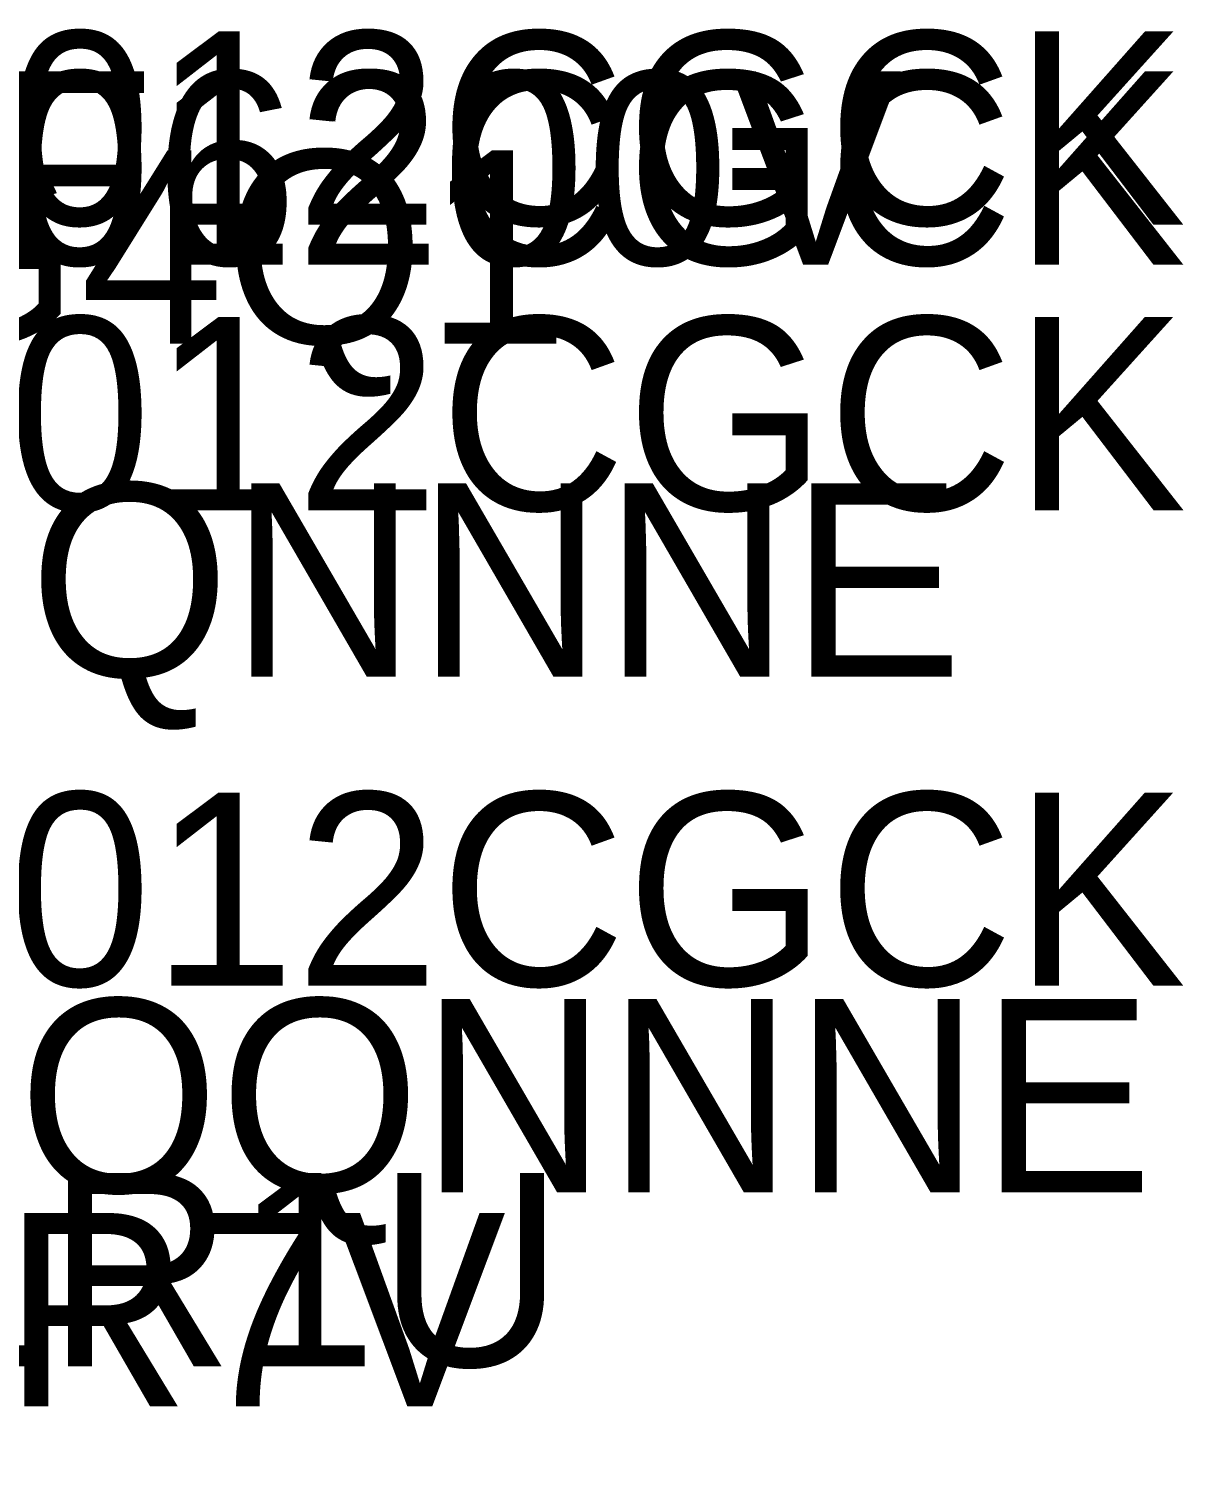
# Model space of a CAD drawing. Extents: x -28 to 199, y -61 to 255.
# Drawn here: x 174.51 to 186.65, y 129.95 to 144.99 of the extents above; entities that cross this region are included whole.
import ezdxf
from ezdxf.enums import TextEntityAlignment as Align

# ---------------------------------------------------------------- set-up
doc = ezdxf.new("R2010")
doc.units = 0
doc.header["$MEASUREMENT"] = 0
doc.layers.add('ASSEMBLY_PART_NUMBERS_TOP', color=102, linetype='CONTINUOUS')
doc.styles.add('VERIBEST_GERBER_0', font='txt')

msp = doc.modelspace()

# ---------------------------------------------------------------- texts
at = {"layer": 'ASSEMBLY_PART_NUMBERS_TOP', "style": 'VERIBEST_GERBER_0'}
for s, p in [('APT2012CGCK', (167.5, 144.96)), ('ERJ-3EKF6200V', (163, 144.54)), ('APT2012CGCK', (167.5, 144.54)), ('TLV3701QDBVRG4Q1', (152.25, 143.71)), ('APT2012CGCK', (167.5, 141.96)), ('CL21B106KOQNNNE', (157.75, 140.21)), ('APT2012CGCK', (167.5, 136.96)), ('CL21B106KOQNNNE', (159.75, 134.79)), ('ERJ-14NF51R1U', (159, 132.96)), ('ERJ-6RQJ4R7V', (159.75, 132.54))]:
    msp.add_text(s, height=2.032, dxfattribs=at).set_placement(p, align=Align.TOP_LEFT)

doc.saveas('drawing.dxf')
